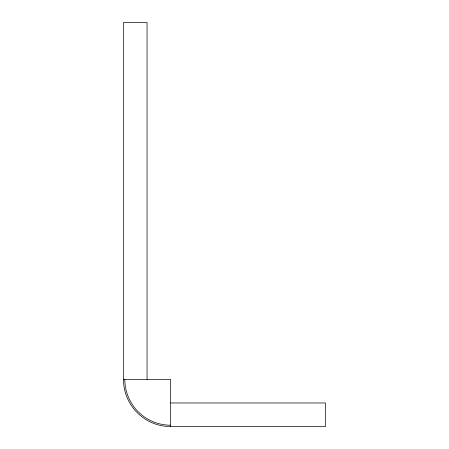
<?xml version="1.0" encoding="UTF-8"?>
<svg xmlns="http://www.w3.org/2000/svg" width="449" height="449" viewBox="0 0 449 449"><rect width="100%" height="100%" fill="white"/><g stroke="black" fill="none" stroke-linecap="round" stroke-linejoin="round"><path stroke-width="0.67" d="M147.048 379.405L147.048 22.45L123.475 22.45L123.475 379.405L170.62 379.405L170.62 426.55L325.525 426.55L325.525 402.978L170.62 402.978M170.62 425.203A45.798 45.798 0 0 1 124.822 379.405M170.62 426.55A47.145 47.145 0 0 1 123.475 379.405"/></g></svg>
